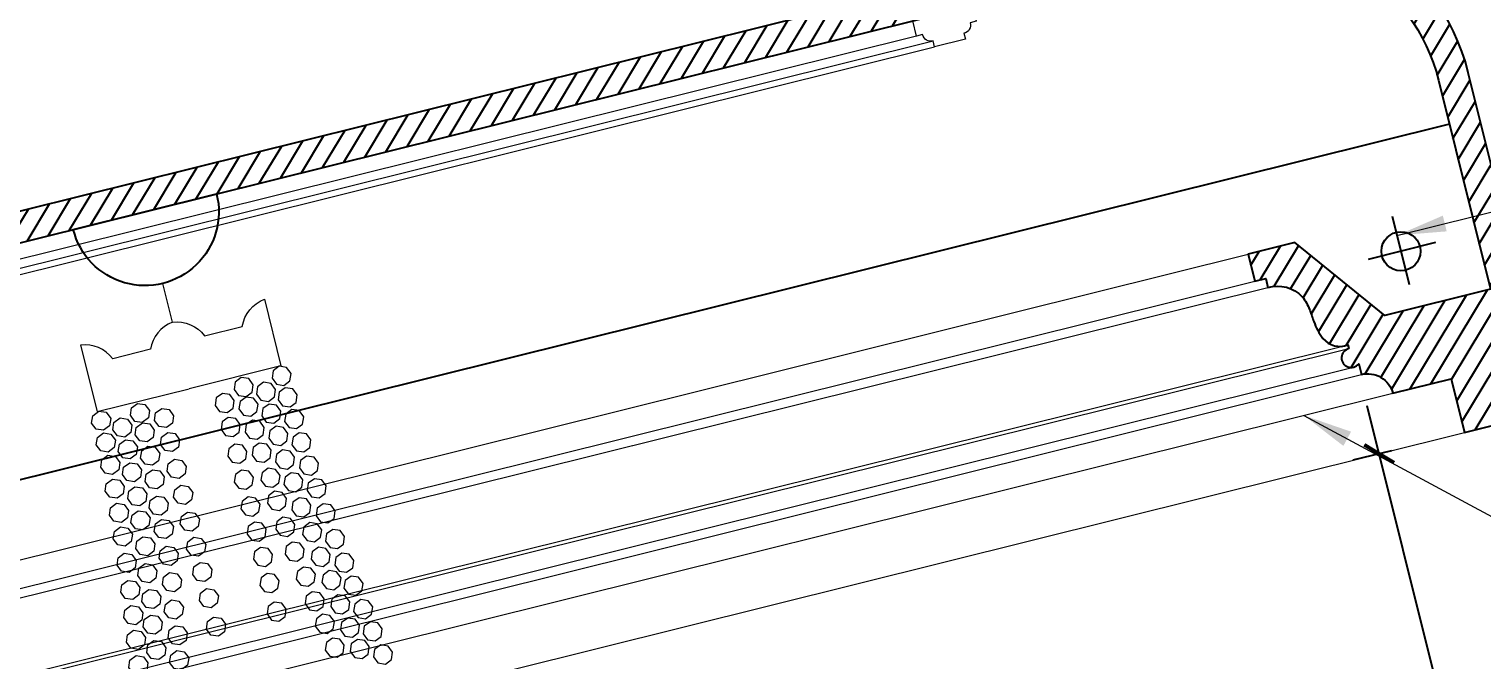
# Model space of a CAD drawing. Header units: inches. Extents: x 252212 to 296477, y 417293 to 492071.
# Drawn here: x 292048 to 293229, y 481152 to 481664 of the extents above; entities that cross this region are included whole.
import ezdxf

# ---------------------------------------------------------------- set-up
doc = ezdxf.new("R2010")
doc.units = ezdxf.units.IN
doc.header["$MEASUREMENT"] = 0
doc.linetypes.add('DASHED', pattern=[0.75, 0.5, -0.25])
doc.linetypes.add('HIDDEN', pattern=[0.375, 0.25, -0.125])
for name, color, linetype in [('8', 8, 'Continuous'), ('A-Hidden', 8, 'HIDDEN'), ('ELECTRICAL', 10, 'Continuous'), ('gypsum', 31, 'Continuous'), ('LIGHT', 130, 'Continuous')]:
    doc.layers.add(name, color=color, linetype=linetype)
for name, color, linetype, lineweight in [('A-Dim-ID', 9, 'Continuous', 20), ('Glass', 4, 'Continuous', 0), ('GRC', 41, 'Continuous', 0), ('ID-NOTES', 3, 'Continuous', 0)]:
    doc.layers.add(name, color=color, linetype=linetype, lineweight=lineweight)
doc.styles.add('ST9', font='romans.shx', dxfattribs={"width": 0.8})
doc.styles.add('ZZ-Dim All', font='romans.shx', dxfattribs={"width": 0.8})
doc.dimstyles.new('DIM 0200', dxfattribs={"dimscale": 200, "dimtxt": 1, "dimasz": 0.8, "dimexe": 0.5, "dimexo": 1, "dimgap": 0.4, "dimtad": 1, "dimdec": 0, "dimrnd": 10, "dimdsep": 46, "dimtxsty": 'ZZ-Dim All', "dimblk1": 'ARCHTICK', "dimblk2": 'ARCHTICK', "dimsah": 1, "dimcen": 1, "dimdle": 0.5, "dimclrd": 256, "dimclre": 256, "dimclrt": 256, "dimadec": 0, "dimazin": 2, "dimtfac": 1, "dimtdec": 0, "dimtix": 1, "dimtmove": 2, "dimatfit": 2, "dimfxl": 1, "dimfxlon": 1, "dimtolj": 1, "dimtzin": 0, "dimlwd": -1, "dimlwe": -1, "dimarcsym": 0})
doc.dimstyles.new('DIM-20', dxfattribs={"dimscale": 1000, "dimtxt": 0.044, "dimasz": 0.035, "dimexe": 0.022, "dimexo": 0.022, "dimgap": 0.022, "dimtad": 1, "dimdec": 0, "dimzin": 0, "dimdsep": 46, "dimtxsty": 'ST9', "dimblk1": 'ARCHTICK', "dimblk2": 'ARCHTICK', "dimsah": 1, "dimcen": 0.08800000000000001, "dimdle": 0.04, "dimclrd": 256, "dimclre": 256, "dimclrt": 3, "dimadec": 0, "dimazin": 0, "dimtfac": 1, "dimtdec": 0, "dimtix": 1, "dimtofl": 0, "dimtmove": 1, "dimatfit": 3, "dimldrblk": 'CLOSED', "dimfxl": 1, "dimtolj": 1, "dimtzin": 0, "dimarcsym": 0})

# ---------------------------------------------------------------- blocks, each defined once
blk = doc.blocks.new('_ARCHTICK')
at = {"color": 0, "linetype": 'ByBlock', "const_width": 0.15}
blk.add_lwpolyline([(-0.5, -0.5), (0.5, 0.5)], dxfattribs=at)
blk = doc.blocks.new('L1')
at = {"layer": 'LIGHT', "elevation": 3.648573589799419e-06}
for points in [[(-58.16092766117072, 76.66339870879892), (-58.16092766117072, 19.49658948095748)], [(-58.16092766122892, 76.66339870856609), (-58.16092766128713, 19.49658948078286)], [(-29.19216362002771, 47.41520166554255), (-85.49162586161401, 47.41520166554255)], [(-29.19216362008592, 47.41520166536793), (-85.49162586173043, 47.41520166536793)]]:
    blk.add_lwpolyline(points, dxfattribs=at)
at = {"layer": 'LIGHT'}
for centre, radius in [((-58.16092766122892, 47.41520166560076, 3.648573589799419e-06), 15.87653305614366), ((-58.16092766128713, 47.41520166542614, 3.648573589799419e-06), 15.87653305614367)]:
    blk.add_circle(centre, radius, dxfattribs=at)
blk = doc.blocks.new('crystal ch 21')
at = {"layer": 'Glass', "color": 193, "lineweight": 0}
blk.add_line((38666.85690981482, 39996.78178775217), (38666.85690981482, 40029.26757714292), dxfattribs=at)
for points in [[(38666.85690981482, 39996.78178775217, 0.2687277549798872), (38644.15676521982, 39979.74248148962), (38612.5694933226, 39979.74248148962, 0.2687410900387339), (38589.86795018155, 39996.7819547211), (38589.86795018155, 39941.04414193516), (38666.85690981482, 39941.00666268548)], [(38666.85690981482, 39996.78178775217, -0.2687277549798872), (38689.55705440983, 39979.74248148962), (38721.14432630704, 39979.74248148962, -0.2687410900387339), (38743.84586944808, 39996.7819547211), (38743.84586944808, 39941.04414193516), (38666.85690981482, 39941.00666268548)]]:
    blk.add_lwpolyline(points, format="xyb", dxfattribs=at)
for points in [[(38591.32187504614, 39941.04343414518), (38596.97872929563, 39938.70028839468), (38599.32187504614, 39933.04343414518), (38596.97872929563, 39927.38657989571), (38591.32187504614, 39925.04343414518), (38585.66502079666, 39927.38657989571), (38583.32187504614, 39933.04343414518), (38585.66502079666, 39938.70028839468)], [(38623.39550293527, 39939.62579491225), (38629.05235718476, 39937.28264916174), (38631.39550293527, 39931.62579491226), (38629.05235718476, 39925.96894066277), (38623.39550293527, 39923.62579491225), (38617.73864868578, 39925.96894066277), (38615.39550293527, 39931.62579491226), (38617.73864868578, 39937.28264916174)], [(38710.31831669437, 39939.62579491225), (38704.66146244487, 39937.28264916174), (38702.31831669436, 39931.62579491226), (38704.66146244487, 39925.96894066277), (38710.31831669437, 39923.62579491225), (38715.97517094385, 39925.96894066277), (38718.31831669437, 39931.62579491226), (38715.97517094385, 39937.28264916174)], [(38742.39194458348, 39941.04343414518), (38736.735090334, 39938.70028839468), (38734.39194458348, 39933.04343414518), (38736.735090334, 39927.38657989571), (38742.39194458348, 39925.04343414518), (38748.04879883299, 39927.38657989571), (38750.39194458348, 39933.04343414518), (38748.04879883299, 39938.70028839468)], [(38606.74982463113, 39931.53027828877), (38612.40667888063, 39929.18713253825), (38614.74982463113, 39923.53027828877), (38612.40667888063, 39917.87342403927), (38606.74982463113, 39915.53027828877), (38601.09297038165, 39917.87342403927), (38598.74982463113, 39923.53027828877), (38601.09297038165, 39929.18713253825)], [(38641.46668089793, 39930.81778793561), (38647.12353514742, 39928.47464218509), (38649.46668089793, 39922.81778793561), (38647.12353514742, 39917.16093368611), (38641.46668089793, 39914.81778793561), (38635.80982664843, 39917.16093368611), (38633.46668089793, 39922.81778793561), (38635.80982664843, 39928.47464218509)], [(38692.24713873172, 39930.81778793561), (38686.59028448221, 39928.47464218509), (38684.24713873171, 39922.81778793561), (38686.59028448221, 39917.16093368611), (38692.24713873172, 39914.81778793561), (38697.9039929812, 39917.16093368611), (38700.24713873172, 39922.81778793561), (38697.9039929812, 39928.47464218509)], [(38726.9639949985, 39931.53027828877), (38721.30714074902, 39929.18713253825), (38718.9639949985, 39923.53027828877), (38721.30714074902, 39917.87342403927), (38726.9639949985, 39915.53027828877), (38732.62084924799, 39917.87342403927), (38734.9639949985, 39923.53027828877), (38732.62084924799, 39929.18713253825)], [(38590.69217396741, 39922.93971818136), (38596.34902821692, 39920.59657243085), (38598.69217396741, 39914.93971818135), (38596.34902821692, 39909.28286393187), (38590.69217396741, 39906.93971818135), (38585.03531971793, 39909.28286393187), (38582.69217396741, 39914.93971818135), (38585.03531971793, 39920.59657243085)], [(38606.7357000156, 39913.30520206336), (38612.39255426509, 39910.96205631285), (38614.7357000156, 39905.30520206336), (38612.39255426509, 39899.64834781387), (38606.7357000156, 39897.30520206336), (38601.0788457661, 39899.64834781387), (38598.7357000156, 39905.30520206336), (38601.0788457661, 39910.96205631285)], [(38623.39550293527, 39923.29668709478), (38629.05235718476, 39920.95354134426), (38631.39550293527, 39915.29668709478), (38629.05235718476, 39909.63983284529), (38623.39550293527, 39907.29668709478), (38617.73864868578, 39909.63983284529), (38615.39550293527, 39915.29668709478), (38617.73864868578, 39920.95354134426)], [(38710.31831669437, 39923.29668709478), (38704.66146244487, 39920.95354134426), (38702.31831669436, 39915.29668709478), (38704.66146244487, 39909.63983284529), (38710.31831669437, 39907.29668709478), (38715.97517094385, 39909.63983284529), (38718.31831669437, 39915.29668709478), (38715.97517094385, 39920.95354134426)], [(38726.97811961403, 39913.30520206336), (38721.32126536456, 39910.96205631285), (38718.97811961403, 39905.30520206336), (38721.32126536456, 39899.64834781387), (38726.97811961403, 39897.30520206336), (38732.63497386353, 39899.64834781387), (38734.97811961403, 39905.30520206336), (38732.63497386353, 39910.96205631285)], [(38743.02164566221, 39922.93971818136), (38737.36479141273, 39920.59657243085), (38735.02164566221, 39914.93971818135), (38737.36479141273, 39909.28286393187), (38743.02164566221, 39906.93971818135), (38748.6784999117, 39909.28286393187), (38751.02164566221, 39914.93971818135), (38748.6784999117, 39920.59657243085)], [(38589.8355997614, 39904.48151768698), (38595.49245401089, 39902.13837193647), (38597.8355997614, 39896.48151768697), (38595.49245401089, 39890.82466343749), (38589.8355997614, 39888.48151768698), (38584.17874551191, 39890.82466343749), (38581.8355997614, 39896.48151768697), (38584.17874551191, 39902.13837193647)], [(38623.06520423388, 39903.83379791417), (38628.72205848336, 39901.49065216366), (38631.06520423388, 39895.83379791417), (38628.72205848336, 39890.17694366466), (38623.06520423388, 39887.83379791417), (38617.40834998439, 39890.17694366466), (38615.06520423388, 39895.83379791417), (38617.40834998439, 39901.49065216366)], [(38641.46668089793, 39910.68817756505), (38647.12353514742, 39908.34503181453), (38649.46668089793, 39902.68817756505), (38647.12353514742, 39897.03132331555), (38641.46668089793, 39894.68817756505), (38635.80982664843, 39897.03132331555), (38633.46668089793, 39902.68817756505), (38635.80982664843, 39908.34503181453)], [(38692.24713873172, 39910.68817756505), (38686.59028448221, 39908.34503181453), (38684.24713873171, 39902.68817756505), (38686.59028448221, 39897.03132331555), (38692.24713873172, 39894.68817756505), (38697.9039929812, 39897.03132331555), (38700.24713873172, 39902.68817756505), (38697.9039929812, 39908.34503181453)], [(38710.64861539575, 39903.83379791417), (38704.99176114627, 39901.49065216366), (38702.64861539575, 39895.83379791417), (38704.99176114627, 39890.17694366466), (38710.64861539575, 39887.83379791417), (38716.30546964525, 39890.17694366466), (38718.64861539575, 39895.83379791417), (38716.30546964525, 39901.49065216366)], [(38743.87821986823, 39904.48151768698), (38738.22136561874, 39902.13837193647), (38735.87821986823, 39896.48151768697), (38738.22136561874, 39890.82466343749), (38743.87821986823, 39888.48151768698), (38749.53507411773, 39890.82466343749), (38751.87821986823, 39896.48151768697), (38749.53507411773, 39902.13837193647)], [(38605.58182757862, 39894.3833606442), (38611.2386818281, 39892.04021489368), (38613.58182757862, 39886.3833606442), (38611.2386818281, 39880.72650639471), (38605.58182757862, 39878.3833606442), (38599.92497332912, 39880.72650639471), (38597.58182757862, 39886.3833606442), (38599.92497332912, 39892.04021489368)], [(38641.46668089793, 39888.28570634781), (38647.12353514742, 39885.9425605973), (38649.46668089793, 39880.28570634781), (38647.12353514742, 39874.62885209832), (38641.46668089793, 39872.28570634781), (38635.80982664843, 39874.62885209832), (38633.46668089793, 39880.28570634781), (38635.80982664843, 39885.9425605973)], [(38692.24713873172, 39888.28570634781), (38686.59028448221, 39885.9425605973), (38684.24713873171, 39880.28570634781), (38686.59028448221, 39874.62885209832), (38692.24713873172, 39872.28570634781), (38697.9039929812, 39874.62885209832), (38700.24713873172, 39880.28570634781), (38697.9039929812, 39885.9425605973)], [(38728.13199205102, 39894.3833606442), (38722.47513780154, 39892.04021489368), (38720.13199205102, 39886.3833606442), (38722.47513780154, 39880.72650639471), (38728.13199205102, 39878.3833606442), (38733.78884630051, 39880.72650639471), (38736.13199205101, 39886.3833606442), (38733.78884630051, 39892.04021489368)], [(38588.67961252999, 39884.74430392971), (38594.33646677948, 39882.40115817924), (38596.67961252999, 39876.74430392971), (38594.33646677948, 39871.08744968023), (38588.67961252999, 39868.74430392971), (38583.02275828049, 39871.08744968023), (38580.67961252999, 39876.74430392971), (38583.02275828049, 39882.40115817924)], [(38622.07467029944, 39884.37090873355), (38627.73152454892, 39882.02776298304), (38630.07467029944, 39876.37090873355), (38627.73152454892, 39870.71405448407), (38622.07467029944, 39868.37090873357), (38616.41781604994, 39870.71405448407), (38614.07467029944, 39876.37090873355), (38616.41781604994, 39882.02776298304)], [(38711.63914933019, 39884.37090873355), (38705.98229508071, 39882.02776298304), (38703.63914933019, 39876.37090873355), (38705.98229508071, 39870.71405448407), (38711.63914933019, 39868.37090873357), (38717.29600357969, 39870.71405448407), (38719.6391493302, 39876.37090873355), (38717.29600357969, 39882.02776298304)], [(38745.03420709964, 39884.74430392971), (38739.37735285015, 39882.40115817924), (38737.03420709964, 39876.74430392971), (38739.37735285015, 39871.08744968023), (38745.03420709964, 39868.74430392971), (38750.69106134913, 39871.08744968023), (38753.03420709964, 39876.74430392971), (38750.69106134913, 39882.40115817924)], [(38587.26873520071, 39864.92637946632), (38592.92558945018, 39862.5832337158), (38595.26873520072, 39856.92637946631), (38592.92558945018, 39851.26952521682), (38587.26873520071, 39848.92637946631), (38581.61188095121, 39851.26952521682), (38579.26873520071, 39856.92637946631), (38581.61188095121, 39862.5832337158)], [(38605.00235617268, 39874.40371459881), (38610.65921042219, 39872.06056884831), (38613.00235617268, 39866.40371459881), (38610.65921042219, 39860.74686034932), (38605.00235617268, 39858.40371459881), (38599.3455019232, 39860.74686034932), (38597.00235617268, 39866.40371459881), (38599.3455019232, 39872.06056884831)], [(38641.46668089793, 39866.53269699922), (38647.12353514742, 39864.18955124871), (38649.46668089793, 39858.53269699922), (38647.12353514742, 39852.87584274972), (38641.46668089793, 39850.53269699922), (38635.80982664843, 39852.87584274972), (38633.46668089793, 39858.53269699922), (38635.80982664843, 39864.18955124871)], [(38692.24713873172, 39866.53269699922), (38686.59028448221, 39864.18955124871), (38684.24713873171, 39858.53269699922), (38686.59028448221, 39852.87584274972), (38692.24713873172, 39850.53269699922), (38697.9039929812, 39852.87584274972), (38700.24713873172, 39858.53269699922), (38697.9039929812, 39864.18955124871)], [(38728.71146345694, 39874.40371459881), (38723.05460920745, 39872.06056884831), (38720.71146345694, 39866.40371459881), (38723.05460920745, 39860.74686034932), (38728.71146345694, 39858.40371459881), (38734.36831770643, 39860.74686034932), (38736.71146345694, 39866.40371459881), (38734.36831770643, 39872.06056884831)], [(38746.44508442893, 39864.92637946632), (38740.78823017944, 39862.5832337158), (38738.44508442893, 39856.92637946631), (38740.78823017944, 39851.26952521682), (38746.44508442893, 39848.92637946631), (38752.10193867842, 39851.26952521682), (38754.44508442893, 39856.92637946631), (38752.10193867842, 39862.5832337158)], [(38602.82571670428, 39854.83202777054), (38608.48257095377, 39852.48888202003), (38610.82571670428, 39846.83202777054), (38608.48257095377, 39841.17517352103), (38602.82571670428, 39838.83202777054), (38597.16886245478, 39841.17517352103), (38594.82571670429, 39846.83202777054), (38597.16886245478, 39852.48888202003)], [(38620.06281801207, 39862.85352108263), (38625.71967226156, 39860.51037533212), (38628.06281801207, 39854.85352108263), (38625.71967226156, 39849.19666683313), (38620.06281801207, 39846.85352108262), (38614.40596376258, 39849.19666683313), (38612.06281801207, 39854.85352108263), (38614.40596376258, 39860.51037533212)], [(38713.65100161757, 39862.85352108263), (38707.99414736807, 39860.51037533212), (38705.65100161757, 39854.85352108263), (38707.99414736807, 39849.19666683313), (38713.65100161757, 39846.85352108262), (38719.30785586705, 39849.19666683313), (38721.65100161757, 39854.85352108263), (38719.30785586705, 39860.51037533212)], [(38730.88810292535, 39854.83202777054), (38725.23124867587, 39852.48888202003), (38722.88810292535, 39846.83202777054), (38725.23124867587, 39841.17517352103), (38730.88810292535, 39838.83202777054), (38736.54495717484, 39841.17517352103), (38738.88810292536, 39846.83202777054), (38736.54495717484, 39852.48888202003)], [(38585.64210334724, 39845.50349138221), (38591.29895759672, 39843.1603456317), (38593.64210334724, 39837.50349138221), (38591.29895759672, 39831.84663713272), (38585.64210334724, 39829.50349138221), (38579.98524909774, 39831.84663713272), (38577.64210334724, 39837.50349138221), (38579.98524909774, 39843.1603456317)], [(38619.48044924914, 39843.36033220459), (38625.13730349864, 39841.01718645408), (38627.48044924914, 39835.36033220459), (38625.13730349864, 39829.70347795511), (38619.48044924914, 39827.36033220459), (38613.82359499965, 39829.70347795511), (38611.48044924914, 39835.36033220459), (38613.82359499965, 39841.01718645408)], [(38641.46668089793, 39844.1303536288), (38647.12353514742, 39841.78720787829), (38649.46668089793, 39836.13035362881), (38647.12353514742, 39830.47349937931), (38641.46668089793, 39828.1303536288), (38635.80982664843, 39830.47349937931), (38633.46668089793, 39836.13035362881), (38635.80982664843, 39841.78720787829)], [(38692.24713873172, 39844.1303536288), (38686.59028448221, 39841.78720787829), (38684.24713873171, 39836.13035362881), (38686.59028448221, 39830.47349937931), (38692.24713873172, 39828.1303536288), (38697.9039929812, 39830.47349937931), (38700.24713873172, 39836.13035362881), (38697.9039929812, 39841.78720787829)], [(38714.23337038049, 39843.36033220459), (38708.57651613101, 39841.01718645408), (38706.23337038049, 39835.36033220459), (38708.57651613101, 39829.70347795511), (38714.23337038049, 39827.36033220459), (38719.89022462998, 39829.70347795511), (38722.23337038049, 39835.36033220459), (38719.89022462998, 39841.01718645408)], [(38748.07171628239, 39845.50349138221), (38742.41486203291, 39843.1603456317), (38740.07171628239, 39837.50349138221), (38742.41486203291, 39831.84663713272), (38748.07171628239, 39829.50349138221), (38753.72857053189, 39831.84663713272), (38756.0717162824, 39837.50349138221), (38753.72857053189, 39843.1603456317)], [(38601.50162454179, 39833.42919087436), (38607.15847879128, 39831.08604512385), (38609.50162454179, 39825.42919087436), (38607.15847879128, 39819.77233662487), (38601.50162454179, 39817.42919087436), (38595.8447702923, 39819.77233662487), (38593.50162454179, 39825.42919087436), (38595.8447702923, 39831.08604512385)], [(38732.21219508785, 39833.42919087436), (38726.55534083835, 39831.08604512385), (38724.21219508785, 39825.42919087436), (38726.55534083835, 39819.77233662487), (38732.21219508785, 39817.42919087436), (38737.86904933733, 39819.77233662487), (38740.21219508784, 39825.42919087436), (38737.86904933733, 39831.08604512385)], [(38583.55735899498, 39823.98700426518), (38589.21421324446, 39821.64385851467), (38591.55735899498, 39815.98700426518), (38589.21421324446, 39810.33015001568), (38583.55735899498, 39807.98700426518), (38577.90050474548, 39810.33015001568), (38575.55735899498, 39815.98700426518), (38577.90050474548, 39821.64385851467)], [(38618.02416517219, 39821.24871251318), (38623.68101942168, 39818.90556676269), (38626.02416517219, 39813.24871251318), (38623.68101942168, 39807.59185826369), (38618.02416517219, 39805.24871251318), (38612.3673109227, 39807.59185826369), (38610.02416517219, 39813.24871251318), (38612.3673109227, 39818.90556676269)], [(38641.46668089793, 39823.02667830207), (38647.12353514742, 39820.68353255156), (38649.46668089793, 39815.02667830207), (38647.12353514742, 39809.36982405258), (38641.46668089793, 39807.02667830207), (38635.80982664843, 39809.36982405258), (38633.46668089793, 39815.02667830207), (38635.80982664843, 39820.68353255156)], [(38692.24713873172, 39823.02667830207), (38686.59028448221, 39820.68353255156), (38684.24713873171, 39815.02667830207), (38686.59028448221, 39809.36982405258), (38692.24713873172, 39807.02667830207), (38697.9039929812, 39809.36982405258), (38700.24713873172, 39815.02667830207), (38697.9039929812, 39820.68353255156)], [(38715.68965445743, 39821.24871251318), (38710.03280020795, 39818.90556676269), (38707.68965445743, 39813.24871251318), (38710.03280020795, 39807.59185826369), (38715.68965445743, 39805.24871251318), (38721.34650870694, 39807.59185826369), (38723.68965445743, 39813.24871251318), (38721.34650870694, 39818.90556676269)], [(38750.15646063465, 39823.98700426518), (38744.49960638516, 39821.64385851467), (38742.15646063465, 39815.98700426518), (38744.49960638516, 39810.33015001568), (38750.15646063465, 39807.98700426518), (38755.81331488414, 39810.33015001568), (38758.15646063465, 39815.98700426518), (38755.81331488414, 39821.64385851467)], [(38597.85204119353, 39811.79699677498), (38603.50889544302, 39809.45385102446), (38605.85204119353, 39803.79699677497), (38603.50889544302, 39798.14014252548), (38597.85204119353, 39795.79699677497), (38592.19518694404, 39798.14014252548), (38589.85204119353, 39803.79699677497), (38592.19518694404, 39809.45385102446)], [(38735.8617784361, 39811.79699677498), (38730.20492418661, 39809.45385102446), (38727.8617784361, 39803.79699677497), (38730.20492418661, 39798.14014252548), (38735.8617784361, 39795.79699677497), (38741.51863268558, 39798.14014252548), (38743.8617784361, 39803.79699677497), (38741.51863268558, 39809.45385102446)], [(38581.11046522096, 39801.92967815455), (38586.76731947046, 39799.58653240404), (38589.11046522096, 39793.92967815455), (38586.76731947046, 39788.27282390506), (38581.11046522096, 39785.92967815455), (38575.45361097147, 39788.27282390506), (38573.11046522097, 39793.92967815455), (38575.45361097147, 39799.58653240404)], [(38615.49006428026, 39799.86108938915), (38621.14691852975, 39797.51794363864), (38623.49006428026, 39791.86108938915), (38621.14691852975, 39786.20423513967), (38615.49006428026, 39783.86108938916), (38609.83321003077, 39786.20423513967), (38607.49006428026, 39791.86108938915), (38609.83321003077, 39797.51794363864)], [(38641.46668089793, 39801.92300297532), (38647.12353514742, 39799.57985722482), (38649.46668089793, 39793.92300297532), (38647.12353514742, 39788.26614872583), (38641.46668089793, 39785.92300297533), (38635.80982664843, 39788.26614872583), (38633.46668089793, 39793.92300297532), (38635.80982664843, 39799.57985722482)], [(38692.24713873172, 39801.92300297532), (38686.59028448221, 39799.57985722482), (38684.24713873171, 39793.92300297532), (38686.59028448221, 39788.26614872583), (38692.24713873172, 39785.92300297533), (38697.9039929812, 39788.26614872583), (38700.24713873172, 39793.92300297532), (38697.9039929812, 39799.57985722482)], [(38718.22375534937, 39799.86108938915), (38712.56690109989, 39797.51794363864), (38710.22375534937, 39791.86108938915), (38712.56690109989, 39786.20423513967), (38718.22375534937, 39783.86108938916), (38723.88060959886, 39786.20423513967), (38726.22375534937, 39791.86108938915), (38723.88060959886, 39797.51794363864)], [(38752.60335440867, 39801.92967815455), (38746.94650015917, 39799.58653240404), (38744.60335440867, 39793.92967815455), (38746.94650015917, 39788.27282390506), (38752.60335440867, 39785.92967815455), (38758.26020865816, 39788.27282390506), (38760.60335440867, 39793.92967815455), (38758.26020865816, 39799.58653240404)], [(38595.90574160895, 39790.65087630248), (38601.56259585844, 39788.30773055198), (38603.90574160895, 39782.65087630248), (38601.56259585844, 39776.994022053), (38595.90574160895, 39774.65087630248), (38590.24888735946, 39776.994022053), (38587.90574160895, 39782.65087630248), (38590.24888735946, 39788.30773055198)], [(38737.80807802068, 39790.65087630248), (38732.1512237712, 39788.30773055198), (38729.80807802068, 39782.65087630248), (38732.1512237712, 39776.994022053), (38737.80807802068, 39774.65087630248), (38743.46493227017, 39776.994022053), (38745.80807802068, 39782.65087630248), (38743.46493227017, 39788.30773055198)], [(38578.54908268284, 39781.39307195688), (38584.20593693233, 39779.04992620638), (38586.54908268284, 39773.39307195688), (38584.20593693233, 39767.7362177074), (38578.54908268284, 39765.39307195688), (38572.89222843337, 39767.7362177074), (38570.54908268284, 39773.39307195688), (38572.89222843337, 39779.04992620638)], [(38591.98815273543, 39770.16035434623), (38597.6450069849, 39767.81720859572), (38599.98815273542, 39762.16035434623), (38597.6450069849, 39756.50350009674), (38591.98815273543, 39754.16035434623), (38586.33129848593, 39756.50350009674), (38583.98815273543, 39762.16035434623), (38586.33129848593, 39767.81720859572)], [(38611.57211323713, 39777.94085639406), (38617.22896748661, 39775.59771064355), (38619.57211323712, 39769.94085639406), (38617.22896748661, 39764.28400214457), (38611.57211323713, 39761.94085639406), (38605.91525898763, 39764.28400214457), (38603.57211323713, 39769.94085639406), (38605.91525898763, 39775.59771064355)], [(38641.46668089793, 39780.01708882461), (38647.12353514742, 39777.6739430741), (38649.46668089793, 39772.01708882462), (38647.12353514742, 39766.36023457512), (38641.46668089793, 39764.01708882462), (38635.80982664843, 39766.36023457512), (38633.46668089793, 39772.01708882462), (38635.80982664843, 39777.6739430741)], [(38692.24713873172, 39780.01708882461), (38686.59028448221, 39777.6739430741), (38684.24713873171, 39772.01708882462), (38686.59028448221, 39766.36023457512), (38692.24713873172, 39764.01708882462), (38697.9039929812, 39766.36023457512), (38700.24713873172, 39772.01708882462), (38697.9039929812, 39777.6739430741)], [(38722.14170639252, 39777.94085639406), (38716.48485214302, 39775.59771064355), (38714.1417063925, 39769.94085639406), (38716.48485214302, 39764.28400214457), (38722.14170639252, 39761.94085639406), (38727.79856064201, 39764.28400214457), (38730.14170639252, 39769.94085639406), (38727.79856064201, 39775.59771064355)], [(38741.72566689421, 39770.16035434623), (38736.06881264473, 39767.81720859572), (38733.72566689421, 39762.16035434623), (38736.06881264473, 39756.50350009674), (38741.72566689421, 39754.16035434623), (38747.38252114371, 39756.50350009674), (38749.72566689422, 39762.16035434623), (38747.38252114371, 39767.81720859572)], [(38755.16473694679, 39781.39307195688), (38749.5078826973, 39779.04992620638), (38747.16473694679, 39773.39307195688), (38749.5078826973, 39767.7362177074), (38755.16473694679, 39765.39307195688), (38760.82159119628, 39767.7362177074), (38763.16473694679, 39773.39307195688), (38760.82159119628, 39779.04992620638)], [(38575.79633757334, 39761.43106307186), (38581.45319182283, 39759.08791732134), (38583.79633757334, 39753.43106307185), (38581.45319182283, 39747.77420882235), (38575.79633757334, 39745.43106307185), (38570.13948332384, 39747.77420882235), (38567.79633757334, 39753.43106307185), (38570.13948332384, 39759.08791732134)], [(38757.91748205629, 39761.43106307186), (38752.26062780681, 39759.08791732134), (38749.91748205629, 39753.43106307185), (38752.26062780681, 39747.77420882235), (38757.91748205629, 39745.43106307185), (38763.57433630578, 39747.77420882235), (38765.91748205629, 39753.43106307185), (38763.57433630578, 39759.08791732134)], [(38589.85207626542, 39749.39125415933), (38595.5089305149, 39747.04810840882), (38597.85207626543, 39741.39125415932), (38595.5089305149, 39735.73439990983), (38589.85207626542, 39733.39125415932), (38584.19522201591, 39735.73439990983), (38581.85207626542, 39741.39125415932), (38584.19522201591, 39747.04810840882)], [(38609.48239447955, 39756.80355735247), (38615.13924872904, 39754.46041160196), (38617.48239447955, 39748.80355735247), (38615.13924872904, 39743.14670310297), (38609.48239447955, 39740.80355735247), (38603.82554023006, 39743.14670310297), (38601.48239447955, 39748.80355735247), (38603.82554023006, 39754.46041160196)], [(38641.46668089793, 39756.13798678392), (38647.12353514742, 39753.79484103342), (38649.46668089793, 39748.13798678392), (38647.12353514742, 39742.48113253444), (38641.46668089793, 39740.13798678392), (38635.80982664843, 39742.48113253444), (38633.46668089793, 39748.13798678392), (38635.80982664843, 39753.79484103342)], [(38692.24713873172, 39756.13798678392), (38686.59028448221, 39753.79484103342), (38684.24713873171, 39748.13798678392), (38686.59028448221, 39742.48113253444), (38692.24713873172, 39740.13798678392), (38697.9039929812, 39742.48113253444), (38700.24713873172, 39748.13798678392), (38697.9039929812, 39753.79484103342)], [(38724.23142515009, 39756.80355735247), (38718.57457090058, 39754.46041160196), (38716.23142515009, 39748.80355735247), (38718.57457090058, 39743.14670310297), (38724.23142515009, 39740.80355735247), (38729.88827939957, 39743.14670310297), (38732.23142515009, 39748.80355735247), (38729.88827939957, 39754.46041160196)], [(38743.86174336422, 39749.39125415933), (38738.20488911473, 39747.04810840882), (38735.86174336422, 39741.39125415932), (38738.20488911473, 39735.73439990983), (38743.86174336422, 39733.39125415932), (38749.51859761372, 39735.73439990983), (38751.86174336421, 39741.39125415932), (38749.51859761372, 39747.04810840882)], [(38572.71226885259, 39741.02099781711), (38578.36912310208, 39738.67785206659), (38580.71226885259, 39733.02099781711), (38578.36912310208, 39727.36414356761), (38572.71226885259, 39725.0209978171), (38567.0554146031, 39727.36414356761), (38564.71226885259, 39733.02099781711), (38567.0554146031, 39738.67785206659)], [(38605.82556773872, 39736.97106300213), (38611.48242198821, 39734.62791725162), (38613.82556773872, 39728.97106300213), (38611.48242198821, 39723.31420875264), (38605.82556773872, 39720.97106300213), (38600.16871348923, 39723.31420875264), (38597.82556773872, 39728.97106300213), (38600.16871348923, 39734.62791725162)], [(38727.88825189092, 39736.97106300213), (38722.23139764141, 39734.62791725162), (38719.88825189092, 39728.97106300213), (38722.23139764141, 39723.31420875264), (38727.88825189092, 39720.97106300213), (38733.54510614039, 39723.31420875264), (38735.88825189092, 39728.97106300213), (38733.54510614039, 39734.62791725162)], [(38761.00155077704, 39741.02099781711), (38755.34469652755, 39738.67785206659), (38753.00155077704, 39733.02099781711), (38755.34469652755, 39727.36414356761), (38761.00155077704, 39725.0209978171), (38766.65840502653, 39727.36414356761), (38769.00155077704, 39733.02099781711), (38766.65840502653, 39738.67785206659)], [(38747.02131120491, 39729.09915047475), (38741.3644569554, 39726.75600472424), (38739.0213112049, 39721.09915047474), (38741.3644569554, 39715.44229622526), (38747.02131120491, 39713.09915047474), (38752.67816545438, 39715.44229622526), (38755.02131120489, 39721.09915047474), (38752.67816545438, 39726.75600472424)], [(38731.0362303035, 39716.28404047654), (38725.37937605402, 39713.94089472604), (38723.0362303035, 39708.28404047654), (38725.37937605402, 39702.62718622706), (38731.0362303035, 39700.28404047654), (38736.69308455299, 39702.62718622706), (38739.0362303035, 39708.28404047654), (38736.69308455299, 39713.94089472604)], [(38764.17490925188, 39721.69241354799), (38758.51805500238, 39719.34926779747), (38756.17490925188, 39713.69241354799), (38758.51805500238, 39708.03555929849), (38764.17490925188, 39705.69241354799), (38769.83176350134, 39708.03555929849), (38772.17490925186, 39713.69241354799), (38769.83176350134, 39719.34926779747)], [(38750.48184200699, 39710.31014190629), (38744.8249877575, 39707.96699615577), (38742.48184200699, 39702.31014190629), (38744.8249877575, 39696.6532876568), (38750.48184200699, 39694.31014190629), (38756.13869625648, 39696.6532876568), (38758.48184200699, 39702.31014190629), (38756.13869625648, 39707.96699615577)], [(38767.77676488726, 39701.37798517678), (38762.11991063777, 39699.03483942627), (38759.77676488726, 39693.37798517678), (38762.11991063777, 39687.72113092728), (38767.77676488726, 39685.37798517679), (38773.43361913675, 39687.72113092728), (38775.77676488725, 39693.37798517678), (38773.43361913675, 39699.03483942627)]]:
    blk.add_lwpolyline(points, close=True, dxfattribs=at)
blk = doc.blocks.new('*D149')
at = {"layer": 'A-Dim-ID', "lineweight": -2, "transparency": 16777216}
for p, q in [((293291.4283975924, 480731.9143557549), (293135.6280349435, 481358.1258651501)), ((293155.3011840791, 481321.8010868371), (293123.9363940098, 481313.9975802041)), ((293303.0217647032, 480776.0181903402), (293260.4217228214, 480765.4193720904))]:
    blk.add_line(p, q, dxfattribs=at)
at = {"layer": 'Defpoints', "color": 0, "transparency": 16777216}
for p in [(293176.6503419314, 481327.1127211426, -1.334850639522189e-06), (293145.2855518621, 481319.3092145096), (293324.3709225555, 480781.3298246457)]:
    blk.add_point(p, dxfattribs=at)
at = {"layer": 'A-Dim-ID', "lineweight": -2, "transparency": 16777216, "xscale": 20, "yscale": 20, "zscale": 20}
for p, rotation in [((293145.2855518622, 481319.3092145093), 103.9714232829857), ((293281.7708806738, 480770.7310063957), 283.9714232829857)]:
    blk.add_blockref('_ARCHTICK', p, dxfattribs=dict(at, rotation=rotation))
at = {"layer": 'A-Dim-ID', "color": 3, "transparency": 16777216, "insert": (293172.7707330952, 481034.8797176878), "char_height": 40, "attachment_point": 5, "rotation": 103.97142328298571, "style": 'ST9'}
blk.add_mtext('\\A1;565', dxfattribs=at)
blk = doc.blocks.new('_CLOSED')
at = {"color": 0, "linetype": 'ByBlock'}
for p, q in [((-1, 0.1666666666666666), (0, 0)), ((-1, 0.1666666666666666), (-1, -0.1666666666666666)), ((0, 0), (-1, -0.1666666666666666)), ((0, 0), (-1, 0))]:
    blk.add_line(p, q, dxfattribs=at)

msp = doc.modelspace()

# ---------------------------------------------------------------- hatches: boundary and pattern name
at = {"layer": '8'}
h = msp.add_hatch(dxfattribs=at)
h.set_pattern_fill('ANSI31', color=256, scale=100, angle=13.97142328298568, style=0)
h.set_pattern_definition([(58.97142328298569, (254569.8333860093, 485102.4302721038), (-10.71137893550929, 6.443319121378964), [])])
edge = h.paths.add_edge_path()
edge.add_line((292004.3262700424, 481481.6811561582), (293011.6567690825, 481732.3032777683))
edge.add_arc((293047.8724575275, 481586.7408378654), 150.0000000001258, 13.971423282992305, 103.9714232829923, ccw=False)
edge.add_line((293193.4348974304, 481622.9565263104), (293235.6865339499, 481453.1336797554))
edge.add_line((293235.6865339499, 481453.1336797554), (293149.8046944067, 481431.7664235727))
edge.add_line((293149.8046944067, 481431.7664235727), (293076.7651158261, 481490.8807210777))
edge.add_line((293076.7651158261, 481490.8807210777), (293038.8491557155, 481481.447294439))
edge.add_line((293038.8491557155, 481481.447294439), (293044.2815089827, 481459.6129284519))
edge.add_line((293044.2815089827, 481459.6129284519), (293053.0152553769, 481461.7858697586))
edge.add_line((293053.0152553769, 481461.7858697586), (293054.8260397992, 481454.5077477634))
edge.add_arc((293062.4331325258, 481427.6126046366), 27.95025194087214, 43.49044862404088, 105.793164101679, ccw=False)
edge.add_arc((293054.9300180631, 481424.0554573807), 35.93479784872101, 20.498674765624628, 39.36810408858548, ccw=False)
edge.add_arc((292776.3077267049, 481319.632907874), 333.482178661726, 18.722871093585695, 20.540080650232028, ccw=False)
edge.add_arc((293142.3451317352, 481445.0839414691), 53.4702403536314, 200.1349953782089, 216.816241261213)
edge.add_arc((293113.4527696007, 481424.6109921403), 18.0953021038039, 219.7429161595523, 290.8023934842715)
edge.add_line((293119.8792440091, 481407.6953075575), (293120.603557778, 481404.7840587593))
edge.add_arc((293122.4866549462, 481397.2152887002), 7.799508648127477, 103.9714232830716, 322.4387256688891)
edge.add_line((293128.6693399089, 481392.460633949), (293130.8422812156, 481383.726887555))
edge.add_arc((293135.9124775979, 481363.3481459686), 21.0000000000131, 13.971423282969113, 103.97142328296923, ccw=False)
edge.add_line((293156.2912191843, 481368.4183423509), (293203.8416162192, 481380.2488005762))
edge.add_line((293203.8416162192, 481380.2488005762), (293214.7061155264, 481336.5809015139))
edge.add_line((293214.7061155264, 481336.5809015139), (293331.163878653, 481365.5554589384))
edge.add_line((293331.163878653, 481365.5554589384), (293326.3351062817, 481384.9637926273))
edge.add_line((293326.3351062817, 481384.9637926273), (293345.7433941065, 481389.7925417578))
edge.add_line((293345.7433941065, 481389.7925417578), (293339.7074328164, 481414.0529625675))
edge.add_line((293339.7074328164, 481414.0529625675), (293275.16698969, 481397.9954071348))
edge.add_line((293275.16698969, 481397.9954071348), (293217.6953040808, 481628.9924743846))
edge.add_arc((293047.8724575275, 481586.7408378655), 175.0000000000244, 13.97142328298912, 103.9714232829937)
edge.add_line((293005.6208210083, 481756.5636844187), (291998.2903219683, 481505.9415628087))
edge.add_line((291998.2903219683, 481505.9415628087), (291271.5027385112, 481325.1170726024))
edge.add_arc((291313.7543750303, 481155.2942260492), 174.9999999999538, 103.9714232829752, 193.9714232830122)
edge.add_line((291143.9315284771, 481113.0425895299), (291201.4032016212, 480882.0455191789))
edge.add_line((291201.4032016212, 480882.0455191789), (291136.8627573124, 480865.9879684986))
edge.add_line((291136.8627573124, 480865.9879684986), (291142.8987003464, 480841.7275431468))
edge.add_line((291142.8987003464, 480841.7275431468), (291162.3069881711, 480846.5562922772))
edge.add_line((291162.3069881711, 480846.5562922772), (291167.1357382618, 480827.1479530449))
edge.add_line((291167.1357382618, 480827.1479530449), (291283.5935310285, 480856.1223913357))
edge.add_line((291283.5935310285, 480856.1223913357), (291272.7290317214, 480899.790290398))
edge.add_line((291272.7290317214, 480899.790290398), (291320.2794287563, 480911.6207486233))
edge.add_arc((291340.6581703427, 480916.6909450056), 21.0000000000131, 103.97142328296923, 193.9714232829691, ccw=False)
edge.add_line((291335.5879739604, 480937.069686592), (291333.4150326537, 480945.8034329861))
edge.add_arc((291336.6489257206, 480952.9009163982), 7.799508648125218, 245.5041208968311, 463.9714232825535)
edge.add_line((291334.7658285525, 480960.4696864573), (291334.0415147836, 480963.3809352554))
edge.add_arc((291331.7922312496, 480981.335897851), 18.09530210367771, 277.1404530818795, 348.1999304065622)
edge.add_arc((291296.6748407956, 480985.8833291775), 53.4702403539753, 351.1266053046068, 367.807851187615)
edge.add_arc((291678.8231148733, 481046.5796250117), 333.4821786576871, 187.4027659151942, 189.2199754718404, ccw=False)
edge.add_arc((291383.7524529969, 481008.2683396716), 35.93479784889205, 168.574742477847, 187.4441718008201, ccw=False)
edge.add_arc((291375.4572400125, 481007.8948898229), 27.95025194093188, 102.14968246413031, 164.4523979417463, ccw=False)
edge.add_line((291369.5746527309, 481035.2190869829), (291367.7638683087, 481042.497208978))
edge.add_line((291367.7638683087, 481042.497208978), (291376.4976147028, 481044.6701502848))
edge.add_line((291376.4976147028, 481044.6701502848), (291371.0652614356, 481066.5045162719))
edge.add_line((291371.0652614356, 481066.5045162719), (291333.149301326, 481057.0710896295))
edge.add_line((291333.149301326, 481057.0710896295), (291296.3254111903, 480970.6229472318))
edge.add_line((291296.3254111903, 480970.6229472318), (291210.4435716472, 480949.2556910492))
edge.add_line((291210.4435716472, 480949.2556910492), (291168.1919351275, 481119.0785376042))
edge.add_arc((291313.7543750303, 481155.2942260492), 150.0000000000128, 103.97142328300299, 193.971423283003, ccw=False)
edge.add_line((291277.5386865853, 481300.856665952), (292004.3262700424, 481481.6811561582))

# ---------------------------------------------------------------- linework, layer by layer
at = {"ltscale": 0.1}
msp.add_line((293202.3481584433, 481587.1312782969, -8.642302521023141e-07), (291177.104968704, 481083.2542037305, -8.642302521023141e-07), dxfattribs=at)
at = {"layer": 'A-Hidden', "linetype": 'DASHED', "lineweight": 0, "ltscale": 10}
msp.add_line((290167.8783012074, 481024.7759798073, 0.001422925892541478), (295671.2374199328, 482394.0024050996, 0.0001177013647298984), dxfattribs=at)
at = {"layer": 'ELECTRICAL', "elevation": 0.0009494684587511788}
for points in [[(292083.9466088213, 481501.4905110131), (292200.3965607433, 481530.4630617702, -1), (292083.9466088213, 481501.4905110131, -26.08147575052249)], [(292083.9466088213, 481501.4905110132), (292200.3965607433, 481530.4630617703, -1), (292083.9466088213, 481501.4905110132, -26.08147575052249)]]:
    msp.add_lwpolyline(points, format="xyb", dxfattribs=at)
at = {"layer": 'GRC'}
for p, q in [((291516.1339975609, 481339.6090384661, 2.533901917997106e-06), (292782.7189807424, 481654.7342316359, 1.363272697297686e-06)), ((292769.2977962639, 481658.6816973182, 1.363272697297686e-06), (291521.2886522997, 481348.178139484, 2.544770921397108e-06)), ((291515.3664017028, 481334.2656321756, 2.537759140797106e-06), (292783.9261703573, 481649.8821503058, 1.363272697297686e-06)), ((291371.0652614356, 481066.5045162719, 2.47702417199711e-06), (293038.8491557155, 481481.447294439, 1.363272697297686e-06)), ((291369.5746527309, 481035.2190869829, 2.47702417199711e-06), (293054.8260397992, 481454.5077477634, 1.363272697297686e-06)), ((291376.4976147028, 481044.6701502848, 2.47702417199711e-06), (293044.2815089827, 481459.6129284519, 1.363272697297686e-06)), ((291334.0415147836, 480963.3809352554, 2.47702417199711e-06), (293115.7020531346, 481406.6560295446, 1.363272697297686e-06)), ((291334.7658285525, 480960.4696864573, 2.47702417199711e-06), (293120.603557778, 481404.7840587593, 1.363272697297686e-06)), ((291335.5879739604, 480937.069686592, 2.47702417199711e-06), (293130.8422812156, 481383.726887555, 1.363272697297686e-06)), ((291338.5320228888, 480945.3321463391, 2.47702417199711e-06), (293124.3697521143, 481389.6465186412, 1.363272697297686e-06)), ((291320.2794287563, 480911.6207486233, 2.47702417199711e-06), (293156.2912191843, 481368.4183423509, 1.363272697297686e-06)), ((291283.5935310285, 480856.1223913357, 2.47702417199711e-06), (293214.7061155264, 481336.5809015139, 1.363272697297686e-06))]:
    msp.add_line(p, q, dxfattribs=at)
at = {"layer": 'GRC', "elevation": 1.363272697297686e-06}
msp.add_lwpolyline([(292814.6970750312, 481683.3000395641), (292817.8185952854, 481670.7536508604), (292812.9665139553, 481669.5464612456, -0.4136143785872561), (292807.8118586582, 481660.9773580971), (292809.019048273, 481656.1252767671), (292783.9261703573, 481649.8821503058), (292783.9261703573, 481649.8821503058), (292782.7189807424, 481654.7342316359, -0.4136143785872561), (292774.149877594, 481659.888886933), (292769.2977962639, 481658.6816973182), (292766.1762616976, 481671.2281434076), (292814.6970750312, 481683.3000395641)], format="xyb", dxfattribs=at)
at = {"layer": 'gypsum', "elevation": -8.642302521023141e-07}
for points in [[(293275.16698969, 481397.9954071348), (293217.6953040808, 481628.9924743846, 0.4142135623730951), (293005.6208210083, 481756.5636844187), (291998.2903219683, 481505.9415628087), (291271.5027385112, 481325.1170726024, 0.4142135623730951)], [(291277.5386865853, 481300.856665952), (292004.3262700424, 481481.6811561582), (293011.6567690825, 481732.3032777683, -0.4142135623730951), (293193.4348974304, 481622.9565263104), (293235.6865339499, 481453.1336797554)], [(293235.6865339499, 481453.1336797554), (293149.8046944067, 481431.7664235727), (293076.7651158261, 481490.8807210777), (293038.8491557155, 481481.447294439), (293044.2815089827, 481459.6129284519), (293053.0152553769, 481461.7858697586), (293054.8260397992, 481454.5077477634, -0.2787474963378631), (293082.7107359776, 481446.8489083828, -0.0825199636140567), (293088.589434904, 481436.6393103024, -0.0079292386621575), (293092.1427692391, 481426.6777087399, 0.0729144724568156), (293099.5389139091, 481413.0418703923, 0.3203886580188107), (293119.8792440091, 481407.6953075575), (293120.603557778, 481404.7840587593, 1.40801218203971), (293128.6693399089, 481392.460633949), (293130.8422812156, 481383.726887555, -0.414213562373118), (293156.2912191843, 481368.4183423509), (293203.8416162192, 481380.2488005762), (293214.7061155264, 481336.5809015139), (293331.163878653, 481365.5554589384)]]:
    msp.add_lwpolyline(points, format="xyb", dxfattribs=at)

# ---------------------------------------------------------------- block references
at = {"rotation": 13.97142328296818}
msp.add_blockref('L1', (293230.8346790331, 481451.9255757454, -8.642302521023141e-07), dxfattribs=at)
at = {"layer": 'ELECTRICAL', "rotation": 13.97142328298641}
msp.add_blockref('crystal ch 21', (264298.2941807563, 433277.0538168081, 0.0009494684587511788), dxfattribs=at)

# ---------------------------------------------------------------- dimensions: what is measured, and where the dimension line sits
at = {"layer": 'A-Dim-ID'}
dim = msp.add_linear_dim(base=(293145.2855518621, 481319.3092145096, 4.706203874198747e-07), p1=(293324.3709225554, 480781.3298246454, 4.706203874198747e-07), p2=(293176.6503419313, 481327.1127211422, -8.642302521023141e-07), angle=103.971423281156, dimstyle='DIM-20', override={"dimtxt": 0.04, "dimasz": 0.02}, dxfattribs=at)
dim.commit()
dim.dimension.update_dxf_attribs({"geometry": '*D149', "text_midpoint": (293172.7707330952, 481034.8797176878, 4.706203874198747e-07)})

# ---------------------------------------------------------------- leaders
at = {"layer": 'ID-NOTES'}
for points in [[(293159.7439313394, 481496.7681180075, 0.0003533292514068636), (293945.2057539475, 481692.1896887919, 0.0003533292514068636)], [(293084.0874325638, 481350.4539774832, 0.0003524780833181828), (293441.9065909982, 481157.462702312, 0.0003524780833181828), (294055.0973328933, 481310.023520066, 0.0003524780833181828)]]:
    msp.add_leader(points, dimstyle='DIM 0200', override={"dimasz": 0.2, "dimtad": 0, "dimclrd": 8}, dxfattribs=at)

doc.saveas('drawing.dxf')
